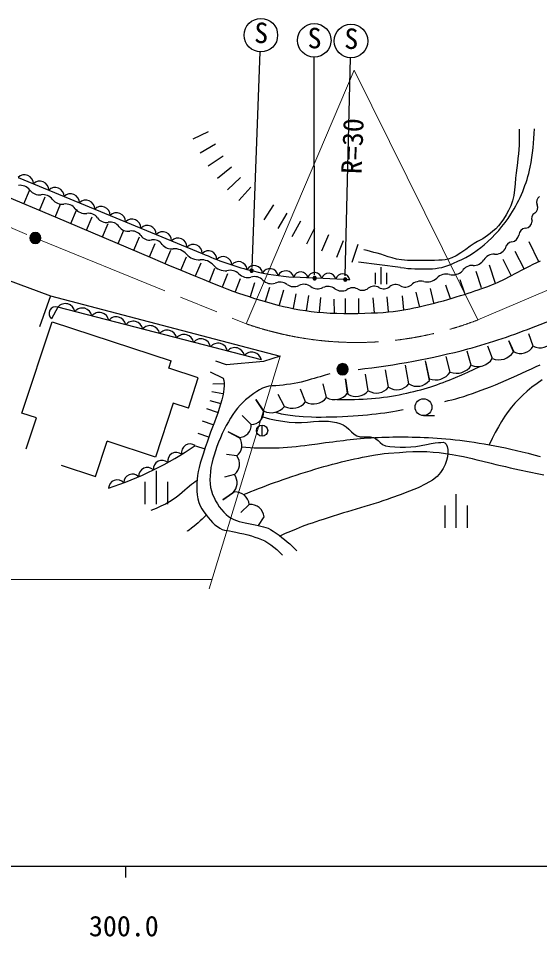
# Model space of a CAD drawing. Units: millimetres, scale not verified. Extents: x 40000 to 680000, y 20000 to 380000.
# Drawn here: x 358420 to 404996, y 198715 to 280809 of the extents above; entities that cross this region are included whole.
import ezdxf
from ezdxf.enums import TextEntityAlignment as Align

# ---------------------------------------------------------------- set-up
doc = ezdxf.new("R2010")
doc.units = ezdxf.units.MM
doc.header["$LTSCALE"] = 1000
doc.linetypes.add('CHAIN', pattern=[18.5, 12, -1.5, 3.5, -1.5])
for name, color, linetype, lineweight in [('M-BGD', 7, 'Continuous', 25), ('M-BMK', 2, 'CHAIN', 13), ('M-BMK-SRVR', 3, 'Continuous', 25), ('M-STR-HTXT', 7, 'Continuous', 13), ('M-STR-STRC', 7, 'Continuous', 25), ('M-TTL-BAND', 7, 'Continuous', 25)]:
    doc.layers.add(name, color=color, linetype=linetype, lineweight=lineweight)
doc.styles.add('ＭＳ ゴシック', font='')
doc.styles.get('ＭＳ ゴシック').set_extended_font_data('MS Gothic')

msp = doc.modelspace()

# ---------------------------------------------------------------- hatches: boundary and pattern name
at = {"layer": 'M-BGD'}
for points in [[(379407, 258263, 0.41422), (379257, 258413, 0.41422), (379107, 258263, 0.41422), (379257, 258113, 0.41422)], [(385038, 257584, 0.41422), (384888, 257734, 0.41422), (384738, 257584, 0.41422), (384888, 257434, 0.41422)], [(387777, 257455, 1), (387477, 257455, 0.41421), (387627, 257305, 0.41421)], [(387886, 249439, 1), (386886, 249439, 1)]]:
    msp.add_hatch(color=256, dxfattribs=at).paths.add_polyline_path(points)
at = {"layer": 'M-BMK-SRVR'}
msp.add_hatch(color=256, dxfattribs=at).paths.add_polyline_path([(360438, 261171, 0.41421), (359938, 261671, 0.41421), (359438, 261171, 1)])

# ---------------------------------------------------------------- linework, layer by layer
at = {"layer": 'M-BGD'}
for p, q in [((375381, 270652), (374019, 270008)), ((374651, 268796), (376039, 269591)), ((375385, 267626), (376705, 268529)), ((376209, 266518), (377454, 267523)), ((358393, 266584), (374854, 259799)), ((377119, 265479), (378280, 266580)), ((358901, 264237), (359407, 265434)), ((378108, 264515), (379178, 265705)), ((360306, 263643), (360812, 264841)), ((361711, 263050), (362198, 264203)), ((363115, 262457), (363621, 263654)), ((380381, 262808), (381256, 264148)), ((364520, 261864), (365026, 263061)), ((381624, 262033), (382442, 263408)), ((382898, 261310), (383658, 262718)), ((365925, 261270), (366431, 262468)), ((384201, 260641), (384902, 262080)), ((367329, 260677), (367835, 261874)), ((368734, 260084), (369240, 261281)), ((385531, 260027), (386171, 261493)), ((370139, 259490), (370645, 260688)), ((386884, 259468), (387464, 260960)), ((388752, 260581), (388204, 258986)), ((404034, 260865), (404908, 259062)), ((371543, 258897), (372049, 260095)), ((372948, 258304), (373454, 259501)), ((403603, 258403), (402811, 259963)), ((374719, 258925), (374228, 257763)), ((392568, 258532), (388809, 259016)), ((400474, 258767), (401034, 257143)), ((402453, 257819), (401724, 259255)), ((375506, 257257), (375982, 258466)), ((376660, 256803), (377136, 258012)), ((390341, 257055), (390341, 258055)), ((390841, 257055), (390841, 258555)), ((391341, 257055), (391341, 258055)), ((399814, 256722), (399314, 258173)), ((357353, 257467), (361283, 256001)), ((378229, 257526), (377803, 256353)), ((379156, 255940), (379534, 257184)), ((384738, 257591), (383042, 257670)), ((387477, 257462), (385037, 257577)), ((388025, 257436), (387776, 257448)), ((396591, 256975), (397011, 255756)), ((398325, 256209), (397901, 257438)), ((380498, 255532), (380876, 256776)), ((382118, 256507), (381709, 255164)), ((382997, 254895), (383250, 256170)), ((394275, 255074), (393968, 256337)), ((395555, 255384), (395249, 256648)), ((361283, 256001), (360301, 253225)), ((361283, 256001), (381817, 250597)), ((384332, 256028), (384149, 254666)), ((385321, 254562), (385436, 255857)), ((386620, 255706), (386624, 254459)), ((387661, 254463), (387656, 255763)), ((388834, 254467), (388830, 255767)), ((390082, 255810), (390211, 254491)), ((391501, 254617), (391375, 255911)), ((392703, 255997), (392825, 254746)), ((404653, 253298), (410937, 255704)), ((361951, 254992), (361376, 253961)), ((380132, 250269), (361951, 254992)), ((404432, 251493), (404041, 252595)), ((400771, 250390), (400374, 251516)), ((402649, 250986), (402235, 251982)), ((402235, 251982), (402687, 250982)), ((397008, 249193), (396651, 250583)), ((398890, 249793), (398512, 251049)), ((371863, 249535), (372075, 250178)), ((393319, 248127), (393001, 249799)), ((395142, 248429), (394785, 250204)), ((394789, 250116), (395123, 248594)), ((374498, 248667), (371863, 249535)), ((375564, 249219), (376729, 248637)), ((387386, 249439), (387387, 249439)), ((389675, 247524), (389432, 248989)), ((391497, 247826), (391216, 249394)), ((373612, 245975), (374498, 248667)), ((376780, 248131), (375781, 248095)), ((385958, 246905), (385644, 248121)), ((387833, 247292), (387648, 248583)), ((387648, 248583), (387853, 247222)), ((376693, 247236), (375710, 247416)), ((382209, 246116), (381634, 247196)), ((384083, 246513), (383639, 247658)), ((373612, 245975), (372262, 246420)), ((375525, 246639), (376501, 246363)), ((380344, 245656), (379629, 246733)), ((379629, 246733), (380337, 245714)), ((376208, 245584), (375264, 245913)), ((359125, 242338), (360031, 245090)), ((375823, 244477), (374878, 244806)), ((379226, 244505), (378402, 245294)), ((394616, 245304), (395616, 245304)), ((378172, 243326), (377174, 243854)), ((377174, 243854), (378115, 243331)), ((380198, 243451), (380198, 244451)), ((380198, 243951), (380199, 243951)), ((365310, 239852), (366350, 243008)), ((375437, 243371), (374493, 243700)), ((374243, 242607), (375073, 242329)), ((377929, 241690), (377012, 241827)), ((362236, 240865), (365310, 239852)), ((370760, 237370), (370760, 240370)), ((377730, 240027), (376850, 239800)), ((369760, 237370), (369760, 239370)), ((371760, 237370), (371760, 239370)), ((377730, 238468), (376687, 237773)), ((376687, 237773), (377575, 238392)), ((397553, 235265), (397553, 238265)), ((379049, 237355), (378286, 236625)), ((396553, 235265), (396553, 237265)), ((398553, 235265), (398553, 237265)), ((379886, 235476), (380390, 236241))]:
    msp.add_line(p, q, dxfattribs=at)
for points in [[(403173, 270914), (403183, 270568), (403183, 270213), (403174, 269849), (403158, 269474), (403134, 269089), (403102, 268696), (403059, 268295), (403010, 267883), (402900, 267007), (402852, 266525), (402810, 266010), (402759, 265487), (402685, 264977), (402573, 264504), (402415, 264063), (402220, 263639), (402001, 263240), (401772, 262870), (401544, 262539), (401314, 262251), (401075, 262004), (400830, 261786), (400585, 261588), (400343, 261400), (400118, 261239), (399907, 261111), (399690, 260991), (399447, 260856), (399157, 260683), (398800, 260444), (398389, 260155), (397956, 259856), (397531, 259587), (397145, 259388), (396829, 259271), (396561, 259211), (396297, 259186), (395992, 259179), (395601, 259170), (395084, 259155), (394470, 259148), (393820, 259153), (393195, 259174), (392653, 259217), (392209, 259289), (391822, 259389), (391473, 259502), (391143, 259616), (390813, 259716), (390485, 259804), (390172, 259890), (389870, 259971), (389575, 260044), (389284, 260106)], [(357024, 265040), (361704, 263058), (370399, 259356), (371770, 258778), (373013, 258260), (374085, 257819), (374992, 257451), (375777, 257135), (376459, 256864), (377059, 256630), (377596, 256428), (378092, 256248), (378564, 256084), (379035, 255930), (379523, 255777), (380049, 255618), (380588, 255461), (381106, 255315), (381608, 255182), (382100, 255059), (382586, 254948), (383071, 254847), (383562, 254757), (384063, 254678), (384579, 254608), (385115, 254549), (385681, 254501), (386275, 254466), (386890, 254443), (387516, 254431), (388144, 254429), (388766, 254435), (389373, 254449), (389957, 254469), (390507, 254494), (391017, 254523), (391483, 254558), (391913, 254601), (392315, 254652), (392694, 254710), (393056, 254773), (393407, 254843), (393754, 254917), (394102, 254995), (394829, 255162), (395213, 255252), (395603, 255351), (395998, 255456), (396393, 255567), (396786, 255680), (397173, 255796), (397551, 255911), (397918, 256025), (398270, 256137), (398603, 256243), (398917, 256344), (399211, 256440), (399490, 256534), (399757, 256626), (400016, 256718), (400270, 256812), (400522, 256909), (400776, 257011), (401036, 257120), (401305, 257236), (401844, 257490), (402376, 257764), (402916, 258053), (403482, 258355), (404092, 258664), (404413, 258821), (404742, 258981), (405077, 259144)], [(360031, 245090), (358738, 245516), (361429, 253685), (372075, 250178)], [(381817, 250597), (380329, 250129), (377012, 249838), (376076, 250160)], [(386880, 246741), (387281, 246733), (387678, 246730), (388070, 246733), (388459, 246741), (388843, 246754), (389223, 246773), (389599, 246796), (389971, 246824), (390338, 246857), (390700, 246894), (391059, 246937), (391413, 246986), (391765, 247041), (392111, 247101), (392454, 247165), (392791, 247233), (393123, 247305), (393450, 247379), (393770, 247455), (394085, 247534), (394391, 247614), (394688, 247697), (394978, 247783), (395262, 247872), (395542, 247964), (395818, 248059), (396093, 248157), (396368, 248258), (396644, 248362), (396923, 248469), (397482, 248692), (398038, 248927), (398592, 249174), (399146, 249433), (399704, 249703)], [(396514, 246563), (396826, 246631), (397154, 246711), (397496, 246803), (397852, 246905), (398220, 247018), (398598, 247141), (398985, 247271), (399379, 247410), (399781, 247556), (400187, 247709), (400609, 247874), (401056, 248056), (401520, 248251), (401994, 248455), (402472, 248665), (402947, 248877), (403412, 249088), (403860, 249294), (404285, 249490), (404679, 249674), (405039, 249849)], [(386249, 249026), (386049, 248971), (385837, 248910), (385375, 248776), (385126, 248704), (384863, 248626), (384588, 248542), (384301, 248456), (384004, 248373), (383701, 248298), (383387, 248232), (383059, 248172), (382725, 248116), (382392, 248064), (382066, 248017), (381745, 247985), (381423, 247968), (381106, 247950), (380799, 247915), (380505, 247845), (380229, 247737), (379967, 247602), (379715, 247446), (379467, 247274), (379218, 247091), (378967, 246898), (378716, 246692), (378469, 246471), (378229, 246232), (378001, 245975), (377784, 245696), (377577, 245397), (377378, 245081), (377186, 244752), (377000, 244412), (376818, 244057), (376640, 243684), (376470, 243300), (376310, 242914), (376164, 242532), (376029, 242153), (375902, 241771), (375788, 241389), (375693, 241012), (375623, 240642), (375574, 240276), (375544, 239913), (375535, 239556), (375551, 239210), (375595, 238879), (375670, 238561), (375774, 238255), (375902, 237961), (376047, 237680), (376204, 237412), (376376, 237152), (376566, 236900), (376769, 236664), (376983, 236451), (377203, 236268), (377427, 236123), (377660, 236010), (377901, 235919), (378151, 235840), (378411, 235764), (378691, 235695), (378989, 235640), (379292, 235592), (379586, 235542), (379856, 235484), (380095, 235423), (380312, 235366), (380519, 235302), (380728, 235220), (380952, 235110), (381197, 234965), (381454, 234792), (381715, 234602), (381971, 234404), (382214, 234209), (382445, 234017), (382670, 233819), (382887, 233619), (383093, 233418), (383289, 233218)], [(376729, 248637), (376778, 248439), (376803, 248213), (376805, 247961), (376786, 247684), (376747, 247383), (376684, 247054), (376595, 246696), (376488, 246316), (376367, 245922), (376238, 245522), (376095, 245115), (375936, 244694), (375768, 244264), (375599, 243825), (375437, 243380), (375275, 242917), (375109, 242436), (374947, 241952), (374800, 241485), (374678, 241051), (374579, 240658), (374498, 240295), (374435, 239950), (374391, 239611), (374367, 239267), (374360, 238911), (374370, 238553), (374401, 238199), (374457, 237857), (374543, 237536), (374665, 237236), (374821, 236950), (375000, 236679), (375190, 236424), (375381, 236184), (375573, 235957), (375775, 235740), (375985, 235542), (376199, 235368), (376415, 235225), (376626, 235126), (376834, 235066), (377049, 235026), (377283, 234989), (377547, 234934), (377854, 234865), (378196, 234794), (378554, 234717), (378909, 234633), (379243, 234538), (379553, 234439), (379853, 234336), (380144, 234221), (380428, 234089), (380706, 233932), (380980, 233750), (381246, 233548), (381506, 233326), (381760, 233081), (382008, 232812)], [(405212, 248490), (404762, 248163), (404314, 247823), (403882, 247473), (403484, 247118), (403124, 246764), (402793, 246409), (402481, 246043), (402180, 245654), (401883, 245231), (401590, 244775), (401307, 244295), (401032, 243787), (400764, 243250), (400501, 242681)], [(372262, 246420), (370670, 241585), (366350, 243008)], [(381397, 245601), (381903, 245466), (382489, 245357), (383145, 245273), (383859, 245213), (384620, 245176), (385028, 245167), (385465, 245166), (385926, 245171), (386403, 245183), (386889, 245200), (387376, 245222), (387859, 245248), (388329, 245276), (388780, 245307), (389205, 245340), (389612, 245374), (390012, 245412), (390404, 245454), (390787, 245499), (391159, 245548), (391519, 245599), (391865, 245653), (392196, 245710), (392511, 245769), (392808, 245831)], [(380260, 245183), (380862, 245014), (381456, 244885), (382040, 244788), (382610, 244719), (383165, 244673), (383713, 244667), (384255, 244706), (384779, 244761), (385274, 244806), (385727, 244813), (386133, 244785), (386499, 244739), (386834, 244672), (387147, 244581), (387446, 244463), (387720, 244293), (387961, 244075), (388189, 243843), (388421, 243633), (388675, 243480), (388960, 243407), (389265, 243392), (389575, 243398), (389875, 243392), (390149, 243340), (390372, 243220), (390556, 243057), (390736, 242881), (390951, 242719), (391236, 242603), (391613, 242534), (392055, 242493), (392534, 242476), (393019, 242479), (393482, 242497), (393941, 242546), (394415, 242627), (394877, 242719), (395301, 242800), (395658, 242848), (395946, 242878), (396183, 242905), (396373, 242906), (396524, 242859), (396641, 242743), (396729, 242540), (396785, 242265), (396801, 241945), (396767, 241604), (396676, 241269), (396545, 240933), (396379, 240579), (396152, 240217), (395839, 239859), (395413, 239514), (394840, 239182), (394138, 238853), (393358, 238533), (392549, 238226), (391763, 237935), (391379, 237798), (390987, 237665), (390590, 237538), (390189, 237414), (389787, 237293), (389385, 237174), (388987, 237057), (388594, 236940), (388208, 236824), (387832, 236707), (387462, 236590), (386008, 236134), (385658, 236022), (385317, 235912), (384985, 235802), (384665, 235693), (384358, 235584), (383775, 235369), (383229, 235157), (382721, 234949), (382254, 234744), (381831, 234541)], [(378394, 242502), (378755, 242470), (379119, 242445), (379486, 242426), (379855, 242413), (380226, 242406), (380599, 242404), (380972, 242408), (381346, 242416), (381720, 242428), (382093, 242445), (382470, 242469), (382852, 242501), (383238, 242541), (383625, 242585), (384012, 242634), (384395, 242685), (385145, 242786), (385508, 242834), (385859, 242877), (386197, 242918), (386524, 242959), (386841, 243001), (387457, 243082), (387760, 243121), (388062, 243158), (388366, 243192), (388674, 243224), (388989, 243251), (389306, 243275), (389623, 243297), (389939, 243317), (390257, 243334), (390576, 243349), (390897, 243361), (391222, 243371), (391550, 243378), (391883, 243383), (392222, 243386), (392565, 243387), (392910, 243387), (393258, 243386), (393609, 243382), (393965, 243375), (394325, 243365), (394691, 243352), (395064, 243333), (395443, 243311), (395831, 243282), (396224, 243250), (396623, 243214), (397028, 243176), (397439, 243133), (397856, 243085), (398279, 243033), (398711, 242975), (399149, 242911), (399596, 242840), (400052, 242762), (400515, 242679), (400983, 242592), (401458, 242500), (401941, 242402), (402431, 242298), (402931, 242186), (403440, 242066), (403959, 241938), (404490, 241799), (405033, 241650)], [(378542, 238229), (378864, 238365), (379195, 238502), (379533, 238638), (379878, 238775), (380229, 238911), (380587, 239046), (380950, 239181), (381318, 239315), (381690, 239447), (382067, 239579), (382451, 239711), (382847, 239844), (383251, 239977), (383661, 240110), (384075, 240241), (384489, 240370), (384902, 240496), (385311, 240617), (385713, 240733), (386106, 240842), (386498, 240947), (386895, 241049), (387294, 241148), (387691, 241243), (388082, 241334), (388464, 241419), (388832, 241499), (389183, 241573), (389513, 241640), (389818, 241700), (390331, 241793), (390741, 241856), (391107, 241899), (391487, 241932), (392479, 242005), (393066, 242043), (393679, 242073), (394299, 242086), (394903, 242074), (395473, 242040), (396022, 241988), (396579, 241916), (397174, 241821), (397835, 241700), (398197, 241627), (398578, 241544), (398974, 241453), (399383, 241354), (399802, 241252), (400657, 241040), (401087, 240934), (401515, 240831), (401937, 240733), (402358, 240639), (402782, 240546), (403209, 240453), (404929, 240085), (405358, 239991)], [(374382, 239491), (374227, 239387), (374063, 239265), (373887, 239127), (373494, 238811), (373281, 238628), (373060, 238426), (372823, 238213), (372558, 237999), (372256, 237792), (371919, 237592), (371553, 237392), (371155, 237195), (370725, 237002), (370260, 236815)], [(375213, 236395), (375032, 236217), (374849, 236044), (374667, 235878), (374488, 235721), (374316, 235574), (374114, 235409), (373879, 235225), (373668, 235065), (373536, 234971), (373540, 234985)]]:
    msp.add_lwpolyline(points, dxfattribs=at)
for points in [[(379407, 258263, 0.41422), (379257, 258413, 0.41422), (379107, 258263, 0.41422), (379257, 258113, 0.41422)], [(385038, 257584, 0.41422), (384888, 257734, 0.41422), (384738, 257584, 0.41422), (384888, 257434, 0.41422)], [(387777, 257455, 1), (387477, 257455, 0.41421), (387627, 257305, 0.41421)], [(387886, 249439, 1), (386886, 249439, 1)]]:
    msp.add_lwpolyline(points, format="xyb", close=True, dxfattribs=at)
for centre, radius in [((394616, 246054), 750), ((380198, 243951), 500)]:
    msp.add_circle(centre, radius, dxfattribs=at)
for centre, radius, start, end in [((381946, 271590), 22590, 349.591, 358.3707), ((358965, 266023), 800, 359.63906, 135.5604), ((391640, 270228), 12816, 327.30097, 347.74642), ((360336, 265458), 800, 359.63906, 135.5604), ((358574, 264803), 1083, 37.18034, 98.19858), ((360300, 266113), 1083, 217.18034, 278.19858), ((361708, 264893), 800, 359.63906, 135.5604), ((360609, 263968), 1083, 37.18034, 98.19858), ((362335, 265277), 1083, 217.18034, 278.19858), ((363080, 264327), 800, 359.63906, 135.5604), ((364451, 263762), 800, 359.63906, 135.5604), ((405287, 264391), 568, 120.79754, 206.05444), ((362644, 263133), 1083, 37.18034, 98.19858), ((364371, 264442), 1083, 217.18034, 278.19858), ((365823, 263197), 800, 359.63906, 135.5604), ((404267, 263893), 568, 300.79754, 26.05444), ((364693, 262403), 981, 35.64793, 99.85402), ((366288, 263547), 981, 215.64793, 279.85402), ((367195, 262631), 800, 359.63906, 135.5604), ((368567, 262066), 800, 359.63906, 135.5604), ((392515, 269561), 11720, 309.93938, 327.73515), ((404848, 262917), 568, 120.79754, 206.05444), ((366623, 261614), 981, 35.64793, 99.85402), ((368218, 262757), 981, 215.64793, 279.85402), ((369938, 261500), 800, 359.63906, 135.5604), ((403818, 261364), 695, 97.04687, 173.77752), ((403648, 262743), 695, 277.04687, 353.77752), ((368553, 260824), 981, 35.64793, 99.85402), ((370148, 261968), 981, 215.64793, 279.85402), ((371310, 260935), 800, 359.63906, 135.5604), ((372682, 260370), 800, 359.63906, 135.5604), ((402437, 261515), 695, 277.04687, 353.77752), ((370484, 260035), 981, 35.64793, 99.85402), ((372078, 261178), 981, 215.64793, 279.85402), ((374053, 259804), 800, 359.63906, 135.5604), ((394027, 267501), 9171, 290.9697, 310.95781), ((402607, 260136), 695, 97.04687, 173.77752), ((372344, 258735), 1480, 41.74836, 93.78616), ((374552, 260706), 1480, 221.74836, 273.78616), ((375399, 259273), 758, 357.56992, 136.05534), ((384785, 281184), 23578, 245.09, 256.07685), ((376733, 258749), 758, 1.01518, 139.5006), ((400893, 258676), 1042, 86.27256, 148.52725), ((401028, 260755), 1042, 266.27256, 328.52725), ((374747, 257752), 1480, 41.74836, 93.78616), ((376956, 259723), 1480, 221.74836, 273.78616), ((378096, 258305), 758, 4.46045, 142.94586), ((379483, 257945), 758, 7.90571, 146.39112), ((395177, 263095), 4672, 269.5597, 297.15099), ((398980, 257685), 1042, 86.27256, 148.52725), ((399116, 259764), 1042, 266.27256, 328.52725), ((377350, 257184), 1103, 45.1324, 105.58777), ((378907, 258747), 1103, 225.1324, 285.58777), ((384785, 281184), 23578, 256.80586, 265.76157), ((380889, 257668), 758, 11.35097, 149.83638), ((382309, 257477), 758, 14.79623, 153.28164), ((383658, 257502), 639, 9.86563, 164.75843), ((384904, 257444), 639, 9.86563, 164.75843), ((386150, 257385), 639, 9.86563, 164.75843), ((387396, 257327), 639, 9.86563, 164.75843), ((394419, 271788), 13384, 262.04877, 273.09268), ((396667, 256694), 1250, 77.06992, 133.77441), ((397227, 259132), 1250, 257.06992, 313.77441), ((379499, 256622), 1103, 45.1324, 105.58777), ((381056, 258186), 1103, 225.1324, 285.58777), ((381808, 256191), 1037, 53.6533, 116.04254), ((383038, 257862), 1037, 233.6533, 296.04254), ((383949, 255998), 1037, 53.6533, 116.04254), ((392128, 256171), 841, 59.45059, 128.94475), ((392983, 257620), 841, 239.45059, 308.94475), ((394377, 256063), 1250, 77.06992, 133.77441), ((394937, 258500), 1250, 257.06992, 313.77441), ((385178, 257669), 1037, 233.6533, 296.04254), ((386089, 255805), 1037, 53.6533, 116.04254), ((387319, 257476), 1037, 233.6533, 296.04254), ((388303, 255890), 841, 59.45059, 128.94475), ((389158, 257339), 841, 239.45059, 308.94475), ((390216, 256030), 841, 59.45059, 128.94475), ((391071, 257479), 841, 239.45059, 308.94475), ((361750, 254428), 598, 70.36079, 231.3111), ((362617, 254444), 863, 10.2957, 140.58323), ((364132, 254051), 863, 10.2957, 140.58323), ((365647, 253657), 863, 10.2957, 140.58323), ((367162, 253263), 863, 10.2957, 140.58323), ((368678, 252870), 863, 10.2957, 140.58323), ((370193, 252476), 863, 10.2957, 140.58323), ((371708, 252083), 863, 10.2957, 140.58323), ((384035, 304437), 55139, 285.30959, 291.95804), ((373223, 251689), 863, 10.2957, 140.58323), ((374738, 251296), 863, 10.2957, 140.58323), ((376253, 250902), 863, 10.2957, 140.58323), ((377768, 250509), 863, 10.2957, 140.58323), ((380748, 319528), 70567, 276.5252, 284.64822), ((403275, 252209), 1361, 244.38005, 328.24869), ((405023, 252711), 1354, 244.11449, 328.36736), ((379283, 250115), 863, 10.2957, 140.58323), ((399462, 251251), 1566, 248.58156, 326.68313), ((401343, 251846), 1564, 248.55579, 326.65094), ((397579, 250656), 1570, 248.65614, 326.64583), ((395694, 250061), 1574, 248.75968, 326.56575), ((392237, 249006), 1394, 237.90465, 320.9113), ((394060, 249309), 1394, 237.9192, 320.89477), ((386666, 248211), 1485, 241.55684, 321.79309), ((388594, 248401), 1392, 237.88321, 320.93962), ((390415, 248704), 1393, 237.89225, 320.92653), ((382904, 247456), 1510, 242.57574, 321.34682), ((384786, 247829), 1492, 241.88942, 321.73787), ((379243, 245607), 1102, 269.14902, 2.59192), ((381021, 247092), 1538, 243.61631, 320.58459), ((378109, 244449), 1118, 270.30207, 2.85767), ((377229, 242630), 1172, 306.66, 36.42836), ((356551, 268703), 31509, 288.35899, 304.12371), ((373774, 241988), 776, 54.32631, 191.29365), ((372531, 241226), 776, 51.69886, 188.66619), ((376972, 240961), 1202, 309.04587, 37.30751), ((369948, 239878), 776, 46.44396, 183.41129), ((371255, 240523), 776, 49.07141, 186.03874), ((368612, 239294), 776, 43.8165, 180.78384), ((376723, 239297), 1243, 313.24107, 35.96775), ((367252, 238772), 776, 41.18905, 178.15639), ((377802, 237215), 1255, 6.40578, 93.32022), ((379132, 236092), 1266, 6.76769, 93.76819)]:
    msp.add_arc(centre, radius, start, end, dxfattribs=at)
at = {"layer": 'M-BMK'}
for p, q in [((326457, 275304), (359477, 261366)), ((360401, 260982), (378778, 253504)), ((399482, 253855), (414338, 260189))]:
    msp.add_line(p, q, dxfattribs=at)
msp.add_arc((388653, 281832), 30000, 250.78271, 291.15945, dxfattribs=at)
at = {"layer": 'M-BMK-SRVR'}
msp.add_lwpolyline([(360438, 261171, 0.41421), (359938, 261671, 0.41421), (359438, 261171, 1)], format="xyb", close=True, dxfattribs=at)
at = {"layer": 'M-STR-HTXT'}
for p, q in [((378778, 253504), (388424, 276186)), ((388424, 276186), (399482, 253855)), ((381817, 250597), (375476, 229805)), ((72967, 230646), (375732, 230643))]:
    msp.add_line(p, q, dxfattribs=at)
at = {"layer": 'M-STR-STRC'}
for p, q in [((379300, 258522), (380031, 277810)), ((384886, 257895), (384858, 277341)), ((387618, 257791), (388101, 277285))]:
    msp.add_line(p, q, dxfattribs=at)
for centre in [(380088, 279309), (384855, 278841), (388138, 278785)]:
    msp.add_circle(centre, 1500, dxfattribs=at)
at = {"layer": 'M-TTL-BAND'}
for p, q in [((40000, 205000), (579000, 205000)), ((368000, 205000), (368000, 204000))]:
    msp.add_line(p, q, dxfattribs=at)

# ---------------------------------------------------------------- texts
at = {"layer": 'M-STR-HTXT', "style": 'ＭＳ ゴシック'}
msp.add_text('R=30', height=1833, rotation=87.818, dxfattribs=at).set_placement((389642, 266843), align=Align.BOTTOM_LEFT)
at = {"layer": 'M-STR-STRC', "style": 'ＭＳ ゴシック'}
for rotation, p in [(357.768, (380067, 278048)), (0.023, (384884, 277580)), (358.521, (388134, 277524))]:
    msp.add_text('S', height=1833, rotation=rotation, dxfattribs=at).set_placement(p, align=Align.BOTTOM_CENTER)
at = {"layer": 'M-TTL-BAND', "style": 'ＭＳ ゴシック'}
msp.add_text('300.0', height=1833, dxfattribs=at).set_placement((367844, 198195), align=Align.BOTTOM_CENTER)

doc.saveas('drawing.dxf')
